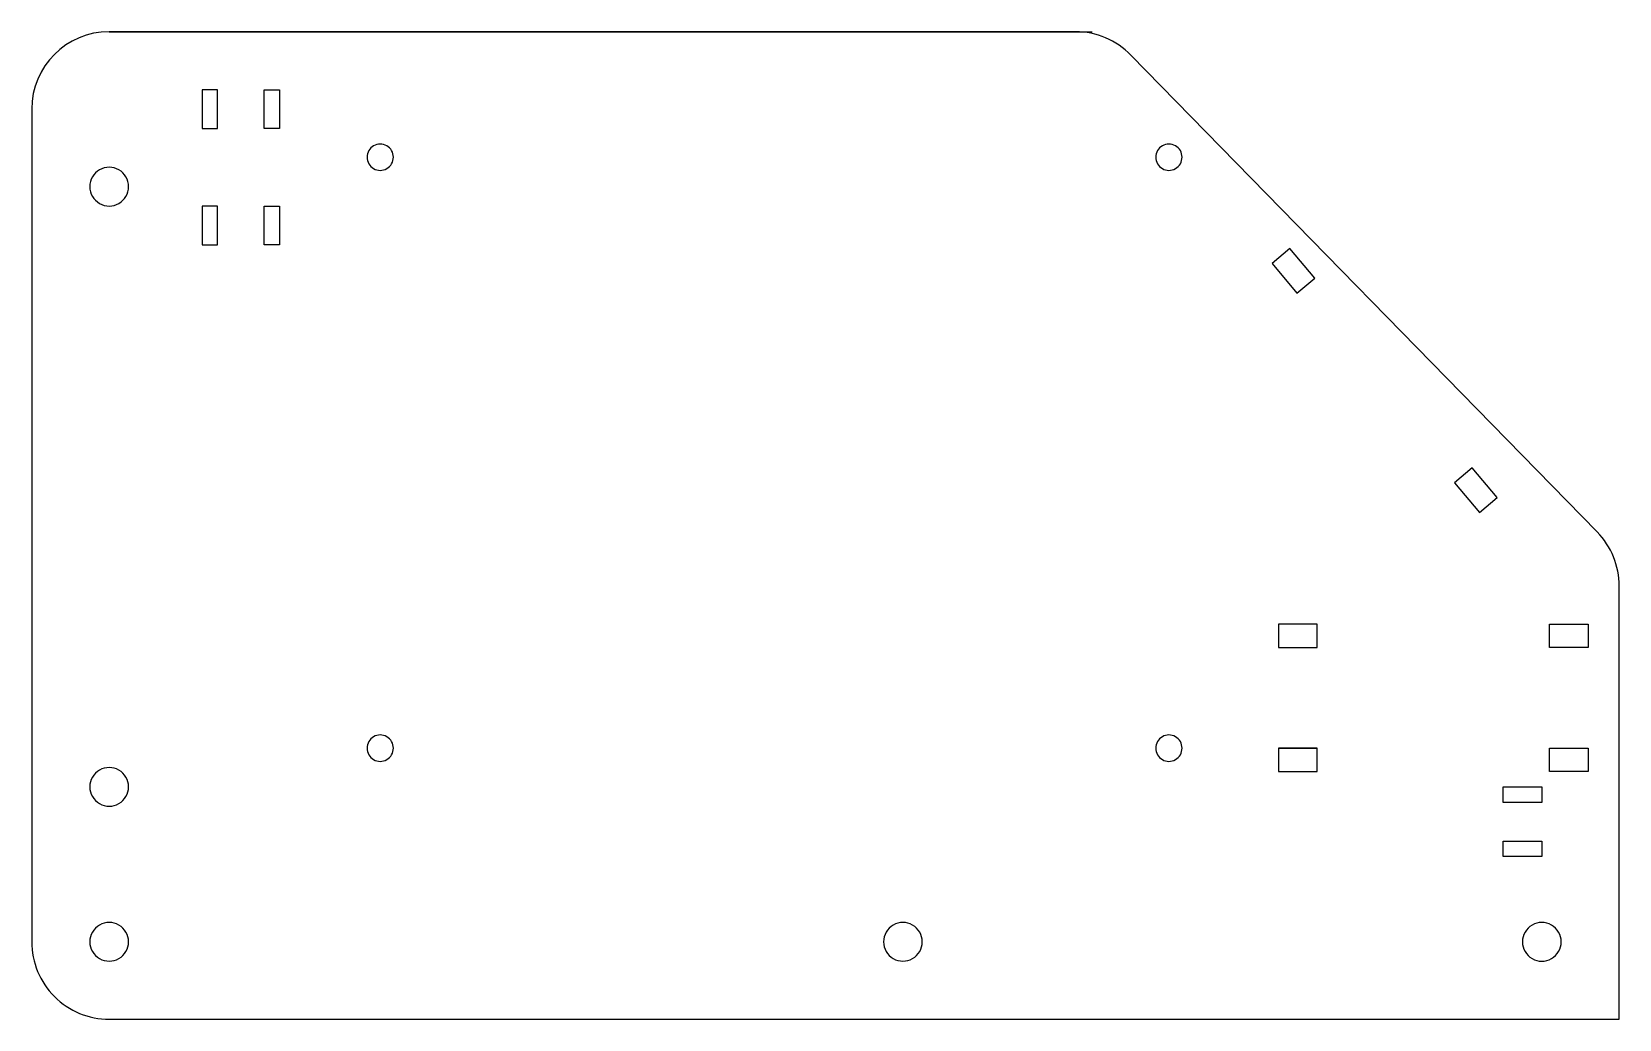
# Model space of a CAD drawing. Extents: x -10 to 195, y -10 to 118.
import ezdxf

# ---------------------------------------------------------------- set-up
doc = ezdxf.new("R2010")
doc.units = 0
doc.layers.get('0').update_dxf_attribs({"linetype": 'CONTINUOUS'})

msp = doc.modelspace()

# ---------------------------------------------------------------- linework, layer by layer
at = {"color": 7}
for points in [[(0, 117.5), (126.936706, 117.5)], [(124.790717, 117.5), (0, 117.5)], [(192.150001, 52.914717), (131.940719, 114.491243)], [(-10, 107.5), (-10, 0)], [(195, -10), (195, 45.923474)], [(151, 25), (156.000002, 25)], [(0, -10), (195, -10)]]:
    msp.add_lwpolyline(points, dxfattribs=at)
for points in [[(14, 110), (12, 110), (12, 105), (14, 105), (14, 110)], [(20, 110.000002), (22, 110.000002), (22, 105.000002), (20, 105.000002), (20, 110.000002)], [(36.7, 101.3)], [(138.55, 101.3)], [(2.5, 97.5)], [(14, 95.000001), (12, 95.000001), (12, 90.000002), (14, 90.000002), (14, 95.000001)], [(20, 95.000001), (22, 95.000001), (22, 90.000001), (20, 90.000001), (20, 95.000001)], [(150.170392, 87.583621), (153.38433, 83.753399), (155.682464, 85.681762), (152.468526, 89.511984), (150.170392, 87.583621)], [(173.721887, 59.259073), (176.935825, 55.428851), (179.233958, 57.357213), (176.02002, 61.187436), (173.721887, 59.259073)], [(151, 38), (156.000002, 38), (156.000002, 41.000001), (151, 41.000001), (151, 38)], [(191, 41.000001), (191, 38), (186.000003, 38), (186.000003, 41.000001), (191, 41.000001)], [(36.7, 25)], [(138.55, 25)], [(156.000002, 25), (151, 25), (151, 22), (156.000002, 22), (156.000002, 25)], [(186.000003, 25), (191, 25), (191, 22), (186.000003, 22), (186.000003, 25)], [(2.5, 20)], [(180, 20), (185, 20), (185, 18), (180, 18), (180, 20)], [(180, 13), (185, 13), (185, 11), (180, 11), (180, 13)], [(2.5, 0)], [(105, 0)], [(187.5, 0)]]:
    msp.add_lwpolyline(points, close=True, dxfattribs=at)
for points in [[(0, 117.5), (-5.522847, 117.5), (-10, 113.022848), (-10, 107.5)], [(0, 117.5), (-5.522847, 117.5), (-10, 113.022848), (-10, 107.5)], [(131.940719, 114.491243), (130.059314, 116.415371), (127.481805, 117.5), (124.790717, 117.5)], [(34.149806, 102.772802), (33.623726, 102.468977), (33.29976, 101.907511), (33.3, 101.3)], [(35.850194, 102.772802), (35.324113, 103.076627), (34.675887, 103.076627), (34.149806, 102.772802)], [(36.7, 101.3), (36.70024, 101.907511), (36.376274, 102.468977), (35.850194, 102.772802)], [(135.999806, 102.772802), (135.473726, 102.468977), (135.14976, 101.907511), (135.15, 101.3)], [(137.700194, 102.772802), (137.174113, 103.076627), (136.525887, 103.076627), (135.999806, 102.772802)], [(138.55, 101.3), (138.55024, 101.907511), (138.226274, 102.468977), (137.700194, 102.772802)], [(33.3, 101.3), (33.29976, 100.692489), (33.623726, 100.131023), (34.149806, 99.827198)], [(35.850194, 99.827198), (36.376274, 100.131023), (36.70024, 100.692489), (36.7, 101.3)], [(135.15, 101.3), (135.14976, 100.692489), (135.473726, 100.131023), (135.999806, 99.827198)], [(137.700194, 99.827198), (138.226274, 100.131023), (138.55024, 100.692489), (138.55, 101.3)], [(-1.25, 99.665064), (-2.023503, 99.218482), (-2.5, 98.393164), (-2.5, 97.5)], [(1.25, 99.665064), (0.476497, 100.111646), (-0.476497, 100.111646), (-1.25, 99.665064)], [(2.5, 97.5), (2.5, 98.393164), (2.023503, 99.218482), (1.25, 99.665064)], [(34.149806, 99.827198), (34.675887, 99.523373), (35.324113, 99.523373), (35.850194, 99.827198)], [(135.999806, 99.827198), (136.525887, 99.523373), (137.174113, 99.523373), (137.700194, 99.827198)], [(-2.5, 97.5), (-2.5, 96.606836), (-2.023503, 95.781518), (-1.25, 95.334936)], [(1.25, 95.334936), (2.023503, 95.781518), (2.5, 96.606836), (2.5, 97.5)], [(-1.25, 95.334936), (-0.476497, 94.888354), (0.476497, 94.888354), (1.25, 95.334936)], [(195, 45.923474), (195, 48.536759), (193.977013, 51.046217), (192.150001, 52.914717)], [(35.850194, 26.472802), (35.324113, 26.776627), (34.675887, 26.776627), (34.149806, 26.472802)], [(137.700194, 26.472802), (137.174113, 26.776627), (136.525887, 26.776627), (135.999806, 26.472802)], [(34.149806, 26.472802), (33.623726, 26.168977), (33.29976, 25.607511), (33.3, 25)], [(33.3, 25), (33.29976, 24.392489), (33.623726, 23.831023), (34.149806, 23.527198)], [(36.7, 25), (36.70024, 25.607511), (36.376274, 26.168977), (35.850194, 26.472802)], [(35.850194, 23.527198), (36.376274, 23.831023), (36.70024, 24.392489), (36.7, 25)], [(135.999806, 26.472802), (135.473726, 26.168977), (135.14976, 25.607511), (135.15, 25)], [(135.15, 25), (135.14976, 24.392489), (135.473726, 23.831023), (135.999806, 23.527198)], [(138.55, 25), (138.55024, 25.607511), (138.226274, 26.168977), (137.700194, 26.472802)], [(137.700194, 23.527198), (138.226274, 23.831023), (138.55024, 24.392489), (138.55, 25)], [(1.25, 22.165063), (0.476497, 22.611645), (-0.476497, 22.611645), (-1.25, 22.165063)], [(34.149806, 23.527198), (34.675887, 23.223373), (35.324113, 23.223373), (35.850194, 23.527198)], [(135.999806, 23.527198), (136.525887, 23.223373), (137.174113, 23.223373), (137.700194, 23.527198)], [(-1.25, 22.165063), (-2.023503, 21.718482), (-2.5, 20.893164), (-2.5, 20)], [(2.5, 20), (2.5, 20.893164), (2.023503, 21.718482), (1.25, 22.165063)], [(-2.5, 20), (-2.5, 19.106836), (-2.023503, 18.281518), (-1.25, 17.834936)], [(1.25, 17.834936), (2.023503, 18.281518), (2.5, 19.106836), (2.5, 20)], [(-1.25, 17.834936), (-0.476497, 17.388354), (0.476497, 17.388354), (1.25, 17.834936)], [(-1.25, 2.165064), (-2.023503, 1.718482), (-2.5, 0.893164), (-2.5, 0)], [(1.25, 2.165064), (0.476497, 2.611646), (-0.476497, 2.611646), (-1.25, 2.165064)], [(2.5, 0), (2.5, 0.893164), (2.023503, 1.718482), (1.25, 2.165064)], [(101.25, 2.165064), (100.476497, 1.718482), (100, 0.893164), (100, 0)], [(103.75, 2.165064), (102.976497, 2.611646), (102.023503, 2.611646), (101.25, 2.165064)], [(105, 0), (105, 0.893164), (104.523503, 1.718482), (103.75, 2.165064)], [(183.749765, 2.165741), (182.976143, 1.718979), (182.499709, 0.893358), (182.5, 0)], [(186.250235, 2.165741), (185.476613, 2.612504), (184.523387, 2.612504), (183.749765, 2.165741)], [(187.5, 0), (187.500291, 0.893358), (187.023857, 1.718979), (186.250235, 2.165741)], [(-10, 0), (-10, -2.652165), (-8.946432, -5.195704), (-7.071068, -7.071068)], [(-2.5, 0), (-2.5, -0.893164), (-2.023503, -1.718482), (-1.25, -2.165064)], [(1.25, -2.165064), (2.023503, -1.718482), (2.5, -0.893164), (2.5, 0)], [(100, 0), (100, -0.893164), (100.476497, -1.718482), (101.25, -2.165064)], [(103.75, -2.165064), (104.523503, -1.718482), (105, -0.893164), (105, 0)], [(182.5, 0), (182.499709, -0.893358), (182.976143, -1.718979), (183.749765, -2.165741)], [(186.250235, -2.165741), (187.023857, -1.718979), (187.500291, -0.893358), (187.5, 0)], [(-1.25, -2.165064), (-0.476497, -2.611646), (0.476497, -2.611646), (1.25, -2.165064)], [(101.25, -2.165064), (102.023503, -2.611646), (102.976497, -2.611646), (103.75, -2.165064)], [(183.749765, -2.165741), (184.523387, -2.612504), (185.476613, -2.612504), (186.250235, -2.165741)], [(-7.071068, -7.071068), (-5.195704, -8.946432), (-2.652165, -10), (0, -10)]]:
    msp.add_open_spline(points, degree=3, dxfattribs=at)

doc.saveas('drawing.dxf')
